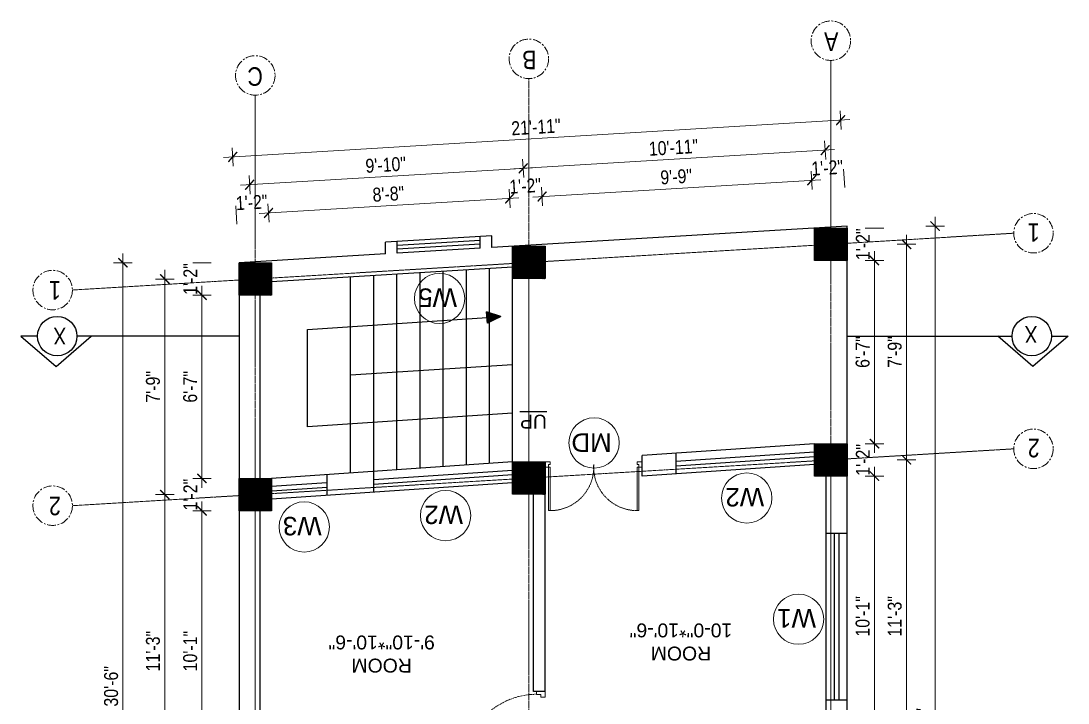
# Model space of a CAD drawing. Header units: inches. Extents: x -10117506 to -5032697, y -6529230 to -3253155.
# Drawn here: x -5061042.4 to -5060590.1, y -3253450.2 to -3253155.4 of the extents above; entities that cross this region are included whole.
import ezdxf

# ---------------------------------------------------------------- set-up
doc = ezdxf.new("R2010")
doc.units = ezdxf.units.IN
doc.header["$LTSCALE"] = 2
doc.header["$MEASUREMENT"] = 0
doc.header["$PDMODE"] = 34
doc.linetypes.add('CENTER', pattern=[2, 1.25, -0.25, 0.25, -0.25])
doc.linetypes.add('HIDDEN', pattern=[0.375, 0.25, -0.125])
doc.layers.get('0').update_dxf_attribs({"linetype": 'CONTINUOUS'})
doc.layers.get('DEFPOINTS').update_dxf_attribs({"color": 141, "linetype": 'CONTINUOUS'})
doc.layers.add('A-Hatch', color=7, linetype='CONTINUOUS')
for name, color, linetype, lineweight in [('Annotate-Lite.w', 177, 'CONTINUOUS', 9), ('Annotations-Bold.w', 177, 'CONTINUOUS', 13), ('DIM 1-100', 4, 'CONTINUOUS', 13), ('Door-Window.w', 4, 'CONTINUOUS', 15), ('TEXT', 181, 'CONTINUOUS', 25)]:
    doc.layers.add(name, color=color, linetype=linetype, lineweight=lineweight)
doc.styles.add('ARAIL', font='ARIALN.TTF')
doc.styles.add('arial.', font='arial.ttf')
doc.styles.add('gaurav', font='arial.ttf')
doc.styles.get("Standard").update_dxf_attribs({"font": 'ARIALN.TTF'})
doc.dimstyles.new('1 by 96', dxfattribs={"dimtxt": 6, "dimasz": 4, "dimexe": 4, "dimexo": 4, "dimgap": 2, "dimtad": 1, "dimdec": 0, "dimzin": 0, "dimdsep": 46, "dimlunit": 4, "dimtxsty": 'Standard', "dimblk": 'ARCHTICK', "dimcen": 0, "dimdle": 4, "dimadec": 0, "dimazin": 0, "dimtfac": 1, "dimtdec": 0, "dimtix": 1, "dimtofl": 0, "dimtmove": 1, "dimatfit": 3, "dimldrblk": 'ARCHTICK', "dimfxl": 4, "dimfxlon": 1, "dimtolj": 1, "dimtzin": 0, "dimlwd": -1, "dimlwe": -1, "dimarcsym": 0})

# ---------------------------------------------------------------- blocks, each defined once
blk = doc.blocks.new('FDFDRE')
at = {"ltscale": 3}
for p, q in [((165701.11, -58637.82), (165701.1, -58641.5)), ((165704.78, -58637.83), (165701.11, -58637.82)), ((165704.78, -58639.66), (165703.55, -58639.66)), ((165703.55, -58639.66), (165703.55, -58641.5)), ((165704.78, -58639.66), (165704.78, -58637.83)), ((165766.98, -58637.83), (165770.65, -58637.82)), ((165766.98, -58639.66), (165766.98, -58637.83)), ((165766.98, -58639.66), (165768.2, -58639.66)), ((165768.2, -58639.66), (165768.2, -58641.5)), ((165770.65, -58637.82), (165770.65, -58641.5)), ((165701.1, -58641.5), (165703.55, -58641.5)), ((165703.55, -58641.5), (165703.53, -58672.63)), ((165703.55, -58641.5), (165704.78, -58641.5)), ((165704.78, -58641.5), (165704.76, -58672.65)), ((165766.98, -58641.5), (165767, -58672.65)), ((165768.2, -58641.5), (165766.98, -58641.5)), ((165770.65, -58641.5), (165768.2, -58641.5)), ((165768.2, -58641.5), (165768.22, -58672.63)), ((165703.53, -58672.63), (165704.76, -58672.65)), ((165768.22, -58672.63), (165767, -58672.65))]:
    blk.add_line(p, q, dxfattribs=at)
at = {"layer": 'Door-Window.w', "color": 9, "linetype": 'HIDDEN', "lineweight": 18}
for centre, start, end in [((165704.78, -58641.5), 269.96183, 3.38353), ((165766.98, -58641.5), 176.61647, 270.03817)]:
    blk.add_arc(centre, 31.16, start, end, dxfattribs=at)
blk = doc.blocks.new('3-0')
at = {"ltscale": 3}
for p, q in [((11063.05, 10097.68), (11065.97, 10099.9)), ((11063.05, 10097.68), (11064.53, 10095.73)), ((11065.25, 10097.81), (11066.71, 10098.92)), ((11065.99, 10096.84), (11065.25, 10097.81)), ((11065.97, 10099.9), (11066.71, 10098.92)), ((11065.99, 10096.84), (11064.53, 10095.73)), ((11085.5, 10074.13), (11110.32, 10092.96)), ((11111.05, 10091.97), (11110.32, 10092.96)), ((11086.24, 10073.15), (11111.05, 10091.97)), ((11084.04, 10073.02), (11082.57, 10071.91)), ((11082.57, 10071.91), (11084.79, 10068.98)), ((11084.04, 10073.02), (11084.78, 10072.04)), ((11084.78, 10072.04), (11086.24, 10073.15)), ((11084.79, 10068.98), (11087.72, 10071.2)), ((11086.24, 10073.15), (11085.5, 10074.13)), ((11087.72, 10071.2), (11086.24, 10073.15))]:
    blk.add_line(p, q, dxfattribs=at)
at = {"layer": 'Door-Window.w', "color": 9, "linetype": 'HIDDEN', "lineweight": 18}
blk.add_arc((11085.5, 10074.13), 31.16, 37.1906, 127.1465, dxfattribs=at)
blk = doc.blocks.new('_ArchTick')
at = {"color": 0, "linetype": 'ByBlock', "const_width": 0.15}
blk.add_lwpolyline([(-0.5, -0.5), (0.5, 0.5)], dxfattribs=at)
blk = doc.blocks.new('*D1771')
at = {"layer": 'DEFPOINTS', "color": 0, "ltscale": 0.5, "transparency": 16777216}
for p in [(-5060685.56, -3253352.07), (-5060673.73, -3253352.07), (-5060685.56, -3253473.31)]:
    blk.add_point(p, dxfattribs=at)
at = {"layer": 'DIM 1-100', "color": 0, "ltscale": 0.5, "transparency": 16777216}
for p, q in [((-5060673.73, -3253477.31), (-5060673.73, -3253348.07)), ((-5060677.73, -3253352.07), (-5060669.73, -3253352.07)), ((-5060677.73, -3253473.31), (-5060669.73, -3253473.31))]:
    blk.add_line(p, q, dxfattribs=at)
at = {"layer": 'DIM 1-100', "color": 0, "ltscale": 0.5, "transparency": 16777216, "xscale": 4, "yscale": 4, "zscale": 4}
for p, rotation in [((-5060673.73, -3253352.07), 90), ((-5060673.73, -3253473.31), 270)]:
    blk.add_blockref('_ArchTick', p, dxfattribs=dict(at, rotation=rotation))
at = {"layer": 'DIM 1-100', "color": 0, "ltscale": 0.5, "transparency": 16777216, "insert": (-5060678.8, -3253412.69), "char_height": 6, "attachment_point": 5, "rotation": 90}
blk.add_mtext('\\A1;10\'-1"', dxfattribs=at)
blk = doc.blocks.new('*D1772')
at = {"layer": 'DEFPOINTS', "color": 0, "ltscale": 0.5, "transparency": 16777216}
for p in [(-5060685.56, -3253338.07), (-5060673.73, -3253338.07), (-5060685.56, -3253352.07)]:
    blk.add_point(p, dxfattribs=at)
at = {"layer": 'DIM 1-100', "color": 0, "ltscale": 0.5, "transparency": 16777216}
for p, q in [((-5060677.73, -3253338.07), (-5060669.73, -3253338.07)), ((-5060677.73, -3253352.07), (-5060669.73, -3253352.07))]:
    blk.add_line(p, q, dxfattribs=at)
at = {"layer": 'DIM 1-100', "color": 0, "ltscale": 0.5, "transparency": 16777216, "insert": (-5060678.74, -3253345.07), "char_height": 6, "attachment_point": 5, "rotation": 90}
blk.add_mtext('\\A1;1\'-2"', dxfattribs=at)
blk = doc.blocks.new('*D1773')
at = {"layer": 'DEFPOINTS', "color": 0, "ltscale": 0.5, "transparency": 16777216}
for p in [(-5060685.56, -3253258.9), (-5060673.73, -3253258.9), (-5060685.56, -3253338.07)]:
    blk.add_point(p, dxfattribs=at)
at = {"layer": 'DIM 1-100', "color": 0, "ltscale": 0.5, "transparency": 16777216}
for p, q in [((-5060673.73, -3253342.07), (-5060673.73, -3253254.9)), ((-5060677.73, -3253258.9), (-5060669.73, -3253258.9)), ((-5060677.73, -3253338.07), (-5060669.73, -3253338.07))]:
    blk.add_line(p, q, dxfattribs=at)
at = {"layer": 'DIM 1-100', "color": 0, "ltscale": 0.5, "transparency": 16777216, "xscale": 4, "yscale": 4, "zscale": 4}
for p, rotation in [((-5060673.73, -3253258.9), 90), ((-5060673.73, -3253338.07), 270)]:
    blk.add_blockref('_ArchTick', p, dxfattribs=dict(at, rotation=rotation))
at = {"layer": 'DIM 1-100', "color": 0, "ltscale": 0.5, "transparency": 16777216, "insert": (-5060678.8, -3253298.48), "char_height": 6, "attachment_point": 5, "rotation": 90}
blk.add_mtext('\\A1;6\'-7"', dxfattribs=at)
blk = doc.blocks.new('*D1774')
at = {"layer": 'DEFPOINTS', "color": 0, "ltscale": 0.5, "transparency": 16777216}
for p in [(-5060685.56, -3253244.9), (-5060673.73, -3253244.9), (-5060685.56, -3253258.9)]:
    blk.add_point(p, dxfattribs=at)
at = {"layer": 'DIM 1-100', "color": 0, "ltscale": 0.5, "transparency": 16777216}
for p, q in [((-5060677.73, -3253244.9), (-5060669.73, -3253244.9)), ((-5060677.73, -3253258.9), (-5060669.73, -3253258.9))]:
    blk.add_line(p, q, dxfattribs=at)
at = {"layer": 'DIM 1-100', "color": 0, "ltscale": 0.5, "transparency": 16777216, "insert": (-5060678.74, -3253251.9), "char_height": 6, "attachment_point": 5, "rotation": 90}
blk.add_mtext('\\A1;1\'-2"', dxfattribs=at)
blk = doc.blocks.new('*D1775')
at = {"layer": 'DEFPOINTS', "color": 0, "ltscale": 0.5, "transparency": 16777216}
for p in [(-5060692.56, -3253251.9), (-5060692.56, -3253345.07), (-5060659.86, -3253345.07)]:
    blk.add_point(p, dxfattribs=at)
at = {"layer": 'DIM 1-100', "color": 0, "ltscale": 0.5, "transparency": 16777216}
for p, q in [((-5060659.86, -3253247.9), (-5060659.86, -3253349.07)), ((-5060663.86, -3253251.9), (-5060655.86, -3253251.9)), ((-5060663.86, -3253345.07), (-5060655.86, -3253345.07))]:
    blk.add_line(p, q, dxfattribs=at)
at = {"layer": 'DIM 1-100', "color": 0, "ltscale": 0.5, "transparency": 16777216, "xscale": 4, "yscale": 4, "zscale": 4}
for p, rotation in [((-5060659.86, -3253251.9), 90), ((-5060659.86, -3253345.07), 270)]:
    blk.add_blockref('_ArchTick', p, dxfattribs=dict(at, rotation=rotation))
at = {"layer": 'DIM 1-100', "color": 0, "ltscale": 0.5, "transparency": 16777216, "insert": (-5060664.93, -3253298.48), "char_height": 6, "attachment_point": 5, "rotation": 90}
blk.add_mtext('\\A1;7\'-9"', dxfattribs=at)
blk = doc.blocks.new('*D1776')
at = {"layer": 'DEFPOINTS', "color": 0, "ltscale": 0.5, "transparency": 16777216}
for p in [(-5060692.56, -3253345.07), (-5060692.56, -3253480.31), (-5060659.86, -3253480.31)]:
    blk.add_point(p, dxfattribs=at)
at = {"layer": 'DIM 1-100', "color": 0, "ltscale": 0.5, "transparency": 16777216}
for p, q in [((-5060659.86, -3253341.07), (-5060659.86, -3253484.31)), ((-5060663.86, -3253345.07), (-5060655.86, -3253345.07)), ((-5060663.86, -3253480.31), (-5060655.86, -3253480.31))]:
    blk.add_line(p, q, dxfattribs=at)
at = {"layer": 'DIM 1-100', "color": 0, "ltscale": 0.5, "transparency": 16777216, "xscale": 4, "yscale": 4, "zscale": 4}
for p, rotation in [((-5060659.86, -3253345.07), 90), ((-5060659.86, -3253480.31), 270)]:
    blk.add_blockref('_ArchTick', p, dxfattribs=dict(at, rotation=rotation))
at = {"layer": 'DIM 1-100', "color": 0, "ltscale": 0.5, "transparency": 16777216, "insert": (-5060664.93, -3253412.69), "char_height": 6, "attachment_point": 5, "rotation": 90}
blk.add_mtext('\\A1;11\'-3"', dxfattribs=at)
blk = doc.blocks.new('*D1778')
at = {"layer": 'DEFPOINTS', "color": 0, "ltscale": 0.5, "transparency": 16777216}
for p in [(-5060685.56, -3253244.05), (-5060647.52, -3253244.05), (-5060685.56, -3253678.11)]:
    blk.add_point(p, dxfattribs=at)
at = {"layer": 'DIM 1-100', "color": 0, "ltscale": 0.5, "transparency": 16777216}
for p, q in [((-5060647.52, -3253682.11), (-5060647.52, -3253240.05)), ((-5060651.52, -3253244.05), (-5060643.52, -3253244.05)), ((-5060651.52, -3253678.11), (-5060643.52, -3253678.11))]:
    blk.add_line(p, q, dxfattribs=at)
at = {"layer": 'DIM 1-100', "color": 0, "ltscale": 0.5, "transparency": 16777216, "xscale": 4, "yscale": 4, "zscale": 4}
for p, rotation in [((-5060647.52, -3253244.05), 90), ((-5060647.52, -3253678.11), 270)]:
    blk.add_blockref('_ArchTick', p, dxfattribs=dict(at, rotation=rotation))
at = {"layer": 'DIM 1-100', "color": 0, "ltscale": 0.5, "transparency": 16777216, "insert": (-5060652.58, -3253461.08), "char_height": 6, "attachment_point": 5, "rotation": 90}
blk.add_mtext('\\A1;36\'-2"', dxfattribs=at)
blk = doc.blocks.new('*D1779')
at = {"layer": 'DEFPOINTS', "color": 0, "ltscale": 0.5, "transparency": 16777216}
for p in [(-5060700.8, -3253224.27), (-5060699.56, -3253244.9), (-5060685.56, -3253244.05)]:
    blk.add_point(p, dxfattribs=at)
at = {"layer": 'DIM 1-100', "color": 0, "ltscale": 0.5, "transparency": 16777216}
for p, q in [((-5060686.56, -3253227.42), (-5060687.04, -3253219.43)), ((-5060700.56, -3253228.26), (-5060701.04, -3253220.27))]:
    blk.add_line(p, q, dxfattribs=at)
at = {"layer": 'DIM 1-100', "color": 0, "ltscale": 0.5, "transparency": 16777216, "insert": (-5060694.1, -3253218.84), "char_height": 6, "attachment_point": 5, "rotation": 3.4431}
blk.add_mtext('\\A1;1\'-2"', dxfattribs=at)
blk = doc.blocks.new('*D1780')
at = {"layer": 'DEFPOINTS', "color": 0, "ltscale": 0.5, "transparency": 16777216}
for p in [(-5060817.28, -3253231.27), (-5060699.56, -3253244.9), (-5060815.99, -3253252.75)]:
    blk.add_point(p, dxfattribs=at)
at = {"layer": 'DIM 1-100', "color": 0, "ltscale": 0.5, "transparency": 16777216}
for p, q in [((-5060696.81, -3253224.03), (-5060821.27, -3253231.51)), ((-5060700.56, -3253228.26), (-5060701.04, -3253220.27)), ((-5060817.04, -3253235.27), (-5060817.52, -3253227.28))]:
    blk.add_line(p, q, dxfattribs=at)
at = {"layer": 'DIM 1-100', "color": 0, "ltscale": 0.5, "transparency": 16777216, "xscale": 4, "yscale": 4, "zscale": 4}
for p, rotation in [((-5060700.8, -3253224.27), 3.443148901484197), ((-5060817.28, -3253231.27), 183.4431489014842)]:
    blk.add_blockref('_ArchTick', p, dxfattribs=dict(at, rotation=rotation))
at = {"layer": 'DIM 1-100', "color": 0, "ltscale": 0.5, "transparency": 16777216, "insert": (-5060759.34, -3253222.72), "char_height": 6, "attachment_point": 5, "rotation": 3.4431}
blk.add_mtext('\\A1;9\'-9"', dxfattribs=at)
blk = doc.blocks.new('*D1781')
at = {"layer": 'DEFPOINTS', "color": 0, "ltscale": 0.5, "transparency": 16777216}
for p in [(-5060831.28, -3253232.12), (-5060830.04, -3253252.75), (-5060815.99, -3253252.75)]:
    blk.add_point(p, dxfattribs=at)
at = {"layer": 'DIM 1-100', "color": 0, "ltscale": 0.5, "transparency": 16777216}
for p, q in [((-5060831.04, -3253236.11), (-5060831.52, -3253228.12)), ((-5060817.04, -3253235.27), (-5060817.52, -3253227.28))]:
    blk.add_line(p, q, dxfattribs=at)
at = {"layer": 'DIM 1-100', "color": 0, "ltscale": 0.5, "transparency": 16777216, "insert": (-5060824.58, -3253226.69), "char_height": 6, "attachment_point": 5, "rotation": 3.4431}
blk.add_mtext('\\A1;1\'-2"', dxfattribs=at)
blk = doc.blocks.new('*D1782')
at = {"layer": 'DEFPOINTS', "color": 0, "ltscale": 0.5, "transparency": 16777216}
for p in [(-5060935.44, -3253238.38), (-5060830.04, -3253252.75), (-5060934.15, -3253259.92)]:
    blk.add_point(p, dxfattribs=at)
at = {"layer": 'DIM 1-100', "color": 0, "ltscale": 0.5, "transparency": 16777216}
for p, q in [((-5060831.04, -3253236.11), (-5060831.52, -3253228.12)), ((-5060827.29, -3253231.88), (-5060939.44, -3253238.62)), ((-5060935.2, -3253242.38), (-5060935.68, -3253234.39))]:
    blk.add_line(p, q, dxfattribs=at)
at = {"layer": 'DIM 1-100', "color": 0, "ltscale": 0.5, "transparency": 16777216, "xscale": 4, "yscale": 4, "zscale": 4}
for p, rotation in [((-5060831.28, -3253232.12), 3.443148901484197), ((-5060935.44, -3253238.38), 183.4431489014842)]:
    blk.add_blockref('_ArchTick', p, dxfattribs=dict(at, rotation=rotation))
at = {"layer": 'DIM 1-100', "color": 0, "ltscale": 0.5, "transparency": 16777216, "insert": (-5060883.67, -3253230.2), "char_height": 6, "attachment_point": 5, "rotation": 3.4431}
blk.add_mtext('\\A1;8\'-8"', dxfattribs=at)
blk = doc.blocks.new('*D1783')
at = {"layer": 'DEFPOINTS', "color": 0, "ltscale": 0.5, "transparency": 16777216}
for p in [(-5060949.39, -3253239.22), (-5060948.15, -3253259.92), (-5060934.15, -3253259.92)]:
    blk.add_point(p, dxfattribs=at)
at = {"layer": 'DIM 1-100', "color": 0, "ltscale": 0.5, "transparency": 16777216}
for p, q in [((-5060949.15, -3253243.22), (-5060949.63, -3253235.23)), ((-5060935.2, -3253242.38), (-5060935.68, -3253234.39))]:
    blk.add_line(p, q, dxfattribs=at)
at = {"layer": 'DIM 1-100', "color": 0, "ltscale": 0.5, "transparency": 16777216, "insert": (-5060942.72, -3253233.8), "char_height": 6, "attachment_point": 5, "rotation": 3.4431}
blk.add_mtext('\\A1;1\'-2"', dxfattribs=at)
blk = doc.blocks.new('*D1784')
at = {"layer": 'DEFPOINTS', "color": 0, "ltscale": 0.5, "transparency": 16777216}
for p in [(-5060825.43, -3253219.09), (-5060692.56, -3253251.9), (-5060822.99, -3253259.75)]:
    blk.add_point(p, dxfattribs=at)
at = {"layer": 'DIM 1-100', "color": 0, "ltscale": 0.5, "transparency": 16777216}
for p, q in [((-5060691.01, -3253211.01), (-5060829.42, -3253219.33)), ((-5060694.77, -3253215.24), (-5060695.25, -3253207.25)), ((-5060825.19, -3253223.09), (-5060825.67, -3253215.1))]:
    blk.add_line(p, q, dxfattribs=at)
at = {"layer": 'DIM 1-100', "color": 0, "ltscale": 0.5, "transparency": 16777216, "xscale": 4, "yscale": 4, "zscale": 4}
for p, rotation in [((-5060695.01, -3253211.25), 3.443148900418729), ((-5060825.43, -3253219.09), 183.4431489004187)]:
    blk.add_blockref('_ArchTick', p, dxfattribs=dict(at, rotation=rotation))
at = {"layer": 'DIM 1-100', "color": 0, "ltscale": 0.5, "transparency": 16777216, "insert": (-5060760.52, -3253210.11), "char_height": 6, "attachment_point": 5, "rotation": 3.4431}
blk.add_mtext('\\A1;10\'-11"', dxfattribs=at)
blk = doc.blocks.new('*D1785')
at = {"layer": 'DEFPOINTS', "color": 0, "ltscale": 0.5, "transparency": 16777216}
for p in [(-5060943.6, -3253226.2), (-5060822.99, -3253259.75), (-5060941.15, -3253266.92)]:
    blk.add_point(p, dxfattribs=at)
at = {"layer": 'DIM 1-100', "color": 0, "ltscale": 0.5, "transparency": 16777216}
for p, q in [((-5060825.19, -3253223.09), (-5060825.67, -3253215.1)), ((-5060821.44, -3253218.85), (-5060947.59, -3253226.44)), ((-5060943.36, -3253230.2), (-5060943.84, -3253222.21))]:
    blk.add_line(p, q, dxfattribs=at)
at = {"layer": 'DIM 1-100', "color": 0, "ltscale": 0.5, "transparency": 16777216, "xscale": 4, "yscale": 4, "zscale": 4}
for p, rotation in [((-5060825.43, -3253219.09), 3.443148901484197), ((-5060943.6, -3253226.2), 183.4431489014842)]:
    blk.add_blockref('_ArchTick', p, dxfattribs=dict(at, rotation=rotation))
at = {"layer": 'DIM 1-100', "color": 0, "ltscale": 0.5, "transparency": 16777216, "insert": (-5060884.82, -3253217.59), "char_height": 6, "attachment_point": 5, "rotation": 3.4431}
blk.add_mtext('\\A1;9\'-10"', dxfattribs=at)
blk = doc.blocks.new('*D1786')
at = {"layer": 'DEFPOINTS', "color": 0, "ltscale": 0.5, "transparency": 16777216}
for p in [(-5060950.91, -3253214.16), (-5060685.56, -3253244.05), (-5060948.15, -3253259.92)]:
    blk.add_point(p, dxfattribs=at)
at = {"layer": 'DIM 1-100', "color": 0, "ltscale": 0.5, "transparency": 16777216}
for p, q in [((-5060688.08, -3253202.29), (-5060688.57, -3253194.3)), ((-5060684.33, -3253198.05), (-5060954.9, -3253214.4)), ((-5060950.67, -3253218.15), (-5060951.15, -3253210.17))]:
    blk.add_line(p, q, dxfattribs=at)
at = {"layer": 'DIM 1-100', "color": 0, "ltscale": 0.5, "transparency": 16777216, "xscale": 4, "yscale": 4, "zscale": 4}
for p, rotation in [((-5060688.33, -3253198.3), 3.457134467224341), ((-5060950.91, -3253214.16), 183.4571344672244)]:
    blk.add_blockref('_ArchTick', p, dxfattribs=dict(at, rotation=rotation))
at = {"layer": 'DIM 1-100', "color": 0, "ltscale": 0.5, "transparency": 16777216, "insert": (-5060819.92, -3253201.22), "char_height": 6, "attachment_point": 5, "rotation": 3.4571}
blk.add_mtext('\\A1;21\'-11"', dxfattribs=at)
blk = doc.blocks.new('*D1787')
at = {"layer": 'DEFPOINTS', "color": 0, "ltscale": 0.5, "transparency": 16777216}
for p in [(-5060948.15, -3253259.92), (-5060964.19, -3253273.92), (-5060948.15, -3253273.92)]:
    blk.add_point(p, dxfattribs=at)
at = {"layer": 'DIM 1-100', "color": 0, "ltscale": 0.5, "transparency": 16777216}
for p, q in [((-5060960.19, -3253259.92), (-5060968.19, -3253259.92)), ((-5060960.19, -3253273.92), (-5060968.19, -3253273.92))]:
    blk.add_line(p, q, dxfattribs=at)
at = {"layer": 'DIM 1-100', "color": 0, "ltscale": 0.5, "transparency": 16777216, "insert": (-5060969.2, -3253266.92), "char_height": 6, "attachment_point": 5, "rotation": 90}
blk.add_mtext('\\A1;1\'-2"', dxfattribs=at)
blk = doc.blocks.new('*D1788')
at = {"layer": 'DEFPOINTS', "color": 0, "ltscale": 0.5, "transparency": 16777216}
for p in [(-5060948.15, -3253273.92), (-5060964.19, -3253353.09), (-5060948.15, -3253353.09)]:
    blk.add_point(p, dxfattribs=at)
at = {"layer": 'DIM 1-100', "color": 0, "ltscale": 0.5, "transparency": 16777216}
for p, q in [((-5060964.19, -3253269.92), (-5060964.19, -3253357.09)), ((-5060960.19, -3253273.92), (-5060968.19, -3253273.92)), ((-5060960.19, -3253353.09), (-5060968.19, -3253353.09))]:
    blk.add_line(p, q, dxfattribs=at)
at = {"layer": 'DIM 1-100', "color": 0, "ltscale": 0.5, "transparency": 16777216, "xscale": 4, "yscale": 4, "zscale": 4}
for p, rotation in [((-5060964.19, -3253273.92), 90), ((-5060964.19, -3253353.09), 270)]:
    blk.add_blockref('_ArchTick', p, dxfattribs=dict(at, rotation=rotation))
at = {"layer": 'DIM 1-100', "color": 0, "ltscale": 0.5, "transparency": 16777216, "insert": (-5060969.26, -3253313.5), "char_height": 6, "attachment_point": 5, "rotation": 90}
blk.add_mtext('\\A1;6\'-7"', dxfattribs=at)
blk = doc.blocks.new('*D1789')
at = {"layer": 'DEFPOINTS', "color": 0, "ltscale": 0.5, "transparency": 16777216}
for p in [(-5060948.15, -3253353.09), (-5060964.19, -3253367.09), (-5060948.15, -3253367.09)]:
    blk.add_point(p, dxfattribs=at)
at = {"layer": 'DIM 1-100', "color": 0, "ltscale": 0.5, "transparency": 16777216}
for p, q in [((-5060960.19, -3253353.09), (-5060968.19, -3253353.09)), ((-5060960.19, -3253367.09), (-5060968.19, -3253367.09))]:
    blk.add_line(p, q, dxfattribs=at)
at = {"layer": 'DIM 1-100', "color": 0, "ltscale": 0.5, "transparency": 16777216, "insert": (-5060969.2, -3253360.09), "char_height": 6, "attachment_point": 5, "rotation": 90}
blk.add_mtext('\\A1;1\'-2"', dxfattribs=at)
blk = doc.blocks.new('*D1790')
at = {"layer": 'DEFPOINTS', "color": 0, "ltscale": 0.5, "transparency": 16777216}
for p in [(-5060948.15, -3253367.09), (-5060964.19, -3253488.33), (-5060948.13, -3253488.33)]:
    blk.add_point(p, dxfattribs=at)
at = {"layer": 'DIM 1-100', "color": 0, "ltscale": 0.5, "transparency": 16777216}
for p, q in [((-5060964.19, -3253363.09), (-5060964.19, -3253492.33)), ((-5060960.19, -3253367.09), (-5060968.19, -3253367.09)), ((-5060960.19, -3253488.33), (-5060968.19, -3253488.33))]:
    blk.add_line(p, q, dxfattribs=at)
at = {"layer": 'DIM 1-100', "color": 0, "ltscale": 0.5, "transparency": 16777216, "xscale": 4, "yscale": 4, "zscale": 4}
for p, rotation in [((-5060964.19, -3253367.09), 90), ((-5060964.19, -3253488.33), 270)]:
    blk.add_blockref('_ArchTick', p, dxfattribs=dict(at, rotation=rotation))
at = {"layer": 'DIM 1-100', "color": 0, "ltscale": 0.5, "transparency": 16777216, "insert": (-5060969.26, -3253427.71), "char_height": 6, "attachment_point": 5, "rotation": 90}
blk.add_mtext('\\A1;10\'-1"', dxfattribs=at)
blk = doc.blocks.new('*D1796')
at = {"layer": 'DEFPOINTS', "color": 0, "ltscale": 0.5, "transparency": 16777216}
for p in [(-5060941.15, -3253266.92), (-5060980.27, -3253360.09), (-5060941.15, -3253360.09)]:
    blk.add_point(p, dxfattribs=at)
at = {"layer": 'DIM 1-100', "color": 0, "ltscale": 0.5, "transparency": 16777216}
for p, q in [((-5060980.27, -3253262.92), (-5060980.27, -3253364.09)), ((-5060976.27, -3253266.92), (-5060984.27, -3253266.92)), ((-5060976.27, -3253360.09), (-5060984.27, -3253360.09))]:
    blk.add_line(p, q, dxfattribs=at)
at = {"layer": 'DIM 1-100', "color": 0, "ltscale": 0.5, "transparency": 16777216, "xscale": 4, "yscale": 4, "zscale": 4}
for p, rotation in [((-5060980.27, -3253266.92), 90), ((-5060980.27, -3253360.09), 270)]:
    blk.add_blockref('_ArchTick', p, dxfattribs=dict(at, rotation=rotation))
at = {"layer": 'DIM 1-100', "color": 0, "ltscale": 0.5, "transparency": 16777216, "insert": (-5060985.34, -3253313.5), "char_height": 6, "attachment_point": 5, "rotation": 90}
blk.add_mtext('\\A1;7\'-9"', dxfattribs=at)
blk = doc.blocks.new('*D1797')
at = {"layer": 'DEFPOINTS', "color": 0, "ltscale": 0.5, "transparency": 16777216}
for p in [(-5060941.15, -3253360.09), (-5060980.27, -3253495.33), (-5060941.13, -3253495.33)]:
    blk.add_point(p, dxfattribs=at)
at = {"layer": 'DIM 1-100', "color": 0, "ltscale": 0.5, "transparency": 16777216}
for p, q in [((-5060976.27, -3253360.09), (-5060984.27, -3253360.09)), ((-5060980.27, -3253356.09), (-5060980.27, -3253499.33)), ((-5060976.27, -3253495.33), (-5060984.27, -3253495.33))]:
    blk.add_line(p, q, dxfattribs=at)
at = {"layer": 'DIM 1-100', "color": 0, "ltscale": 0.5, "transparency": 16777216, "xscale": 4, "yscale": 4, "zscale": 4}
for p, rotation in [((-5060980.27, -3253360.09), 90), ((-5060980.27, -3253495.33), 270)]:
    blk.add_blockref('_ArchTick', p, dxfattribs=dict(at, rotation=rotation))
at = {"layer": 'DIM 1-100', "color": 0, "ltscale": 0.5, "transparency": 16777216, "insert": (-5060985.34, -3253427.71), "char_height": 6, "attachment_point": 5, "rotation": 90}
blk.add_mtext('\\A1;11\'-3"', dxfattribs=at)
blk = doc.blocks.new('*D1800')
at = {"layer": 'DEFPOINTS', "color": 0, "ltscale": 0.5, "transparency": 16777216}
for p in [(-5060948.15, -3253259.92), (-5060998.35, -3253625.92), (-5060948.15, -3253625.92)]:
    blk.add_point(p, dxfattribs=at)
at = {"layer": 'DIM 1-100', "color": 0, "ltscale": 0.5, "transparency": 16777216}
for p, q in [((-5060998.35, -3253255.92), (-5060998.35, -3253629.92)), ((-5060994.35, -3253259.92), (-5061002.35, -3253259.92)), ((-5060994.35, -3253625.92), (-5061002.35, -3253625.92))]:
    blk.add_line(p, q, dxfattribs=at)
at = {"layer": 'DIM 1-100', "color": 0, "ltscale": 0.5, "transparency": 16777216, "xscale": 4, "yscale": 4, "zscale": 4}
for p, rotation in [((-5060998.35, -3253259.92), 90), ((-5060998.35, -3253625.92), 270)]:
    blk.add_blockref('_ArchTick', p, dxfattribs=dict(at, rotation=rotation))
at = {"layer": 'DIM 1-100', "color": 0, "ltscale": 0.5, "transparency": 16777216, "insert": (-5061003.41, -3253442.92), "char_height": 6, "attachment_point": 5, "rotation": 90}
blk.add_mtext('\\A1;30\'-6"', dxfattribs=at)

msp = doc.modelspace()

# ---------------------------------------------------------------- hatches: boundary and pattern name
at = {"layer": 'A-Hatch', "ltscale": 0.5}
h = msp.add_hatch(dxfattribs=at)
h.set_pattern_fill('ANSI31', color=256, angle=180)
h.set_pattern_definition([(225, (-10151989.27474, -6511644.59577), (0.0883883476483, -0.0883883476483), [])])
h.paths.add_polyline_path([(-5060699.56, -3253258.9), (-5060685.56, -3253258.9), (-5060685.56, -3253244.9), (-5060699.56, -3253244.9)])
h = msp.add_hatch(dxfattribs=at)
h.set_pattern_fill('ANSI31', color=256, angle=180)
h.set_pattern_definition([(225, (-10152119.69887, -6511652.44296), (0.0883883476483, -0.0883883476483), [])])
h.paths.add_polyline_path([(-5060829.99, -3253266.75), (-5060815.99, -3253266.75), (-5060815.99, -3253252.75), (-5060829.99, -3253252.75)])
h = msp.add_hatch(dxfattribs=at)
h.set_pattern_fill('ANSI31', color=256, angle=180)
h.set_pattern_definition([(225, (-10152237.86021, -6511659.61324), (0.0883883476483, -0.0883883476483), [])])
h.paths.add_polyline_path([(-5060948.15, -3253273.92), (-5060934.15, -3253273.92), (-5060934.15, -3253259.92), (-5060948.15, -3253259.92)])
h = msp.add_hatch(dxfattribs=at)
h.set_pattern_fill('ANSI31', color=256, angle=183.8047)
h.set_pattern_definition([(228.8046545382, (-9924644.70665, -6842710.07677), (0.0940585520474, -0.0823285417504), [])])
h.paths.add_polyline_path([(-5060835.16, -3253283.16), (-5060841.23, -3253281.05), (-5060840.9, -3253286.06)])
h = msp.add_hatch(dxfattribs=at)
h.set_pattern_fill('ANSI31', color=256, angle=180)
h.set_pattern_definition([(225, (-10151989.27474, -6511737.76532), (0.0883883476483, -0.0883883476483), [])])
h.paths.add_polyline_path([(-5060699.56, -3253352.07), (-5060685.56, -3253352.07), (-5060685.56, -3253338.07), (-5060699.56, -3253338.07)])
h = msp.add_hatch(dxfattribs=at)
h.set_pattern_fill('ANSI31', color=256, angle=180)
h.set_pattern_definition([(225, (-10152119.69887, -6511745.65826), (0.0883883476483, -0.0883883476483), [])])
h.paths.add_polyline_path([(-5060829.99, -3253359.96), (-5060815.99, -3253359.96), (-5060815.99, -3253345.96), (-5060829.99, -3253345.96)])
h = msp.add_hatch(dxfattribs=at)
h.set_pattern_fill('ANSI31', color=256, angle=180)
h.set_pattern_definition([(225, (-10152237.86021, -6511752.78279), (0.0883883476483, -0.0883883476483), [])])
h.paths.add_polyline_path([(-5060948.15, -3253367.09), (-5060934.15, -3253367.09), (-5060934.15, -3253353.09), (-5060948.15, -3253353.09)])

# ---------------------------------------------------------------- linework, layer by layer
at = {"ltscale": 0.5}
for p, q in [((-5060685.56, -3253244.05), (-5060838.97, -3253253.28)), ((-5060685.56, -3253678.11), (-5060685.56, -3253244.05)), ((-5060838.97, -3253248.28), (-5060884.89, -3253251.06)), ((-5060884.89, -3253256.06), (-5060884.89, -3253251.06)), ((-5060843.97, -3253250.33), (-5060879.89, -3253252.5)), ((-5060879.89, -3253255.75), (-5060879.89, -3253250.75)), ((-5060843.97, -3253253.59), (-5060843.97, -3253248.59)), ((-5060838.97, -3253253.28), (-5060838.97, -3253248.28)), ((-5060884.89, -3253256.06), (-5060948.15, -3253259.92)), ((-5060843.97, -3253251.84), (-5060879.89, -3253254.01)), ((-5060843.97, -3253253.59), (-5060879.89, -3253255.75)), ((-5060948.15, -3253259.92), (-5060948.15, -3253625.92)), ((-5060829.99, -3253261.79), (-5060934.15, -3253268.09)), ((-5060879.99, -3253307.09), (-5060879.99, -3253264.81)), ((-5060869.99, -3253306.45), (-5060869.99, -3253264.21)), ((-5060859.99, -3253305.81), (-5060859.99, -3253263.61)), ((-5060849.99, -3253305.16), (-5060849.99, -3253263)), ((-5060839.99, -3253304.52), (-5060839.99, -3253262.4)), ((-5060829.99, -3253345.95), (-5060829.99, -3253261.79)), ((-5060899.99, -3253308.38), (-5060899.99, -3253266.02)), ((-5060889.99, -3253307.74), (-5060889.99, -3253265.42)), ((-5060939.15, -3253273.92), (-5060939.15, -3253353.09)), ((-5060835.16, -3253283.16), (-5060841.23, -3253281.05)), ((-5060840.9, -3253286.06), (-5060841.23, -3253281.05)), ((-5060835.16, -3253283.16), (-5060840.9, -3253286.06)), ((-5060918.57, -3253288.71), (-5060841.07, -3253283.55)), ((-5060918.57, -3253330.8), (-5060918.57, -3253288.71)), ((-5060899.99, -3253308.38), (-5060829.99, -3253303.87)), ((-5060859.99, -3253348), (-5060859.99, -3253305.81)), ((-5060849.99, -3253347.32), (-5060849.99, -3253305.16)), ((-5060839.99, -3253346.63), (-5060839.99, -3253304.52)), ((-5060899.99, -3253350.74), (-5060899.99, -3253308.38)), ((-5060889.99, -3253350.06), (-5060889.99, -3253307.74)), ((-5060879.99, -3253349.37), (-5060879.99, -3253307.09)), ((-5060869.99, -3253348.69), (-5060869.99, -3253306.45)), ((-5060830.01, -3253324.91), (-5060918.57, -3253330.8)), ((-5060699.56, -3253338.07), (-5060773.99, -3253343.11)), ((-5060759.56, -3253345.64), (-5060699.56, -3253341.58)), ((-5060759.56, -3253342.13), (-5060759.56, -3253351.15)), ((-5060699.56, -3253338.07), (-5060699.56, -3253347.09)), ((-5060829.99, -3253345.95), (-5060934.15, -3253353.09)), ((-5060829.99, -3253354.97), (-5060829.99, -3253345.95)), ((-5060773.99, -3253352.13), (-5060773.99, -3253343.11)), ((-5060759.56, -3253347.64), (-5060699.56, -3253343.58)), ((-5060889.99, -3253353.57), (-5060829.99, -3253349.46)), ((-5060889.99, -3253359.08), (-5060889.99, -3253350.06)), ((-5060699.56, -3253347.09), (-5060773.99, -3253352.13)), ((-5060910.22, -3253354.95), (-5060934.22, -3253356.6)), ((-5060934.15, -3253362.11), (-5060934.15, -3253353.09)), ((-5060829.99, -3253354.97), (-5060934.15, -3253362.11)), ((-5060910.15, -3253360.46), (-5060910.15, -3253351.44)), ((-5060889.99, -3253355.57), (-5060829.99, -3253351.46)), ((-5060694.56, -3253473.31), (-5060694.56, -3253352.07)), ((-5060910.08, -3253356.95), (-5060934.08, -3253358.59)), ((-5060820.99, -3253445.19), (-5060820.99, -3253359.95)), ((-5060815.99, -3253445.19), (-5060815.99, -3253359.95)), ((-5060939.15, -3253367.09), (-5060939.15, -3253488.33)), ((-5060694.56, -3253376.69), (-5060685.56, -3253376.69)), ((-5060691.06, -3253376.69), (-5060691.06, -3253448.69)), ((-5060689.06, -3253376.69), (-5060689.06, -3253448.69)), ((-5060815.99, -3253445.19), (-5060820.99, -3253445.19)), ((-5060694.56, -3253448.69), (-5060685.56, -3253448.69))]:
    msp.add_line(p, q, dxfattribs=at)
for points in [[(-5060685.56, -3253258.9), (-5060699.56, -3253258.9), (-5060699.56, -3253244.9), (-5060685.56, -3253244.9)], [(-5060815.99, -3253266.75), (-5060829.99, -3253266.75), (-5060829.99, -3253252.75), (-5060815.99, -3253252.75)], [(-5060934.15, -3253273.92), (-5060948.15, -3253273.92), (-5060948.15, -3253259.92), (-5060934.15, -3253259.92)], [(-5060685.56, -3253352.07), (-5060699.56, -3253352.07), (-5060699.56, -3253338.07), (-5060685.56, -3253338.07)], [(-5060815.99, -3253359.95), (-5060829.99, -3253359.95), (-5060829.99, -3253345.95), (-5060815.99, -3253345.95)], [(-5060934.15, -3253367.09), (-5060948.15, -3253367.09), (-5060948.15, -3253353.09), (-5060934.15, -3253353.09)]]:
    msp.add_lwpolyline(points, close=True, dxfattribs=at)
at = {"layer": 'Annotate-Lite.w', "ltscale": 0.005}
for centre in [(-5060861.56, -3253275.33), (-5060794.81, -3253337.75), (-5060728.88, -3253361.56), (-5060858.96, -3253369.14), (-5060920.03, -3253374.04), (-5060706.5, -3253413.91)]:
    msp.add_circle(centre, 10.86, dxfattribs=at)
at = {"layer": 'Annotations-Bold.w', "linetype": 'CENTER', "ltscale": 0.3}
for p, q in [((-5060692.56, -3253172.47), (-5060692.56, -3253750.69)), ((-5060822.99, -3253180.32), (-5060822.99, -3253758.53)), ((-5060941.15, -3253187.49), (-5060941.15, -3253765.71)), ((-5060613.56, -3253247.13), (-5061020.15, -3253271.69)), ((-5060613.56, -3253340.3), (-5061020.15, -3253364.86))]:
    msp.add_line(p, q, dxfattribs=at)
at = {"layer": 'Annotations-Bold.w', "linetype": 'CENTER', "ltscale": 1.5}
for centre in [(-5060692.56, -3253163.94), (-5060822.99, -3253171.79), (-5060941.15, -3253178.96), (-5060605.03, -3253247.13), (-5061028.68, -3253271.69), (-5060605.03, -3253340.3), (-5061028.68, -3253364.86)]:
    msp.add_circle(centre, 8.53, dxfattribs=at)
at = {"layer": 'TEXT'}
for points in [[(-5061035.24, -3253291.6), (-5061042.38, -3253291.6), (-5061027.24, -3253304.68), (-5061012.1, -3253291.6)], [(-5060948.15, -3253291.6), (-5061018.18, -3253291.6)], [(-5060685.56, -3253291.6), (-5060614.29, -3253291.6)], [(-5060597.23, -3253291.6), (-5060590.09, -3253291.6), (-5060605.23, -3253304.68), (-5060620.37, -3253291.6)]]:
    msp.add_lwpolyline(points, dxfattribs=at)
for centre in [(-5061026.71, -3253291.6), (-5060605.76, -3253291.6)]:
    msp.add_circle(centre, 8.53, dxfattribs=at)

# ---------------------------------------------------------------- block references
at = {"layer": 'Door-Window.w', "ltscale": 0.005, "xscale": 0.6039383709430695, "yscale": 0.6039383709430695, "zscale": 0.6039383709985556}
msp.add_blockref('FDFDRE', (-5160889.24, -3217932.33), dxfattribs=at)
at = {"layer": 'Door-Window.w', "linetype": 'ByBlock', "xscale": -0.9997910043702506, "yscale": 0.9997910037636757, "zscale": 0.9997910039624012, "rotation": 37.19059521024604}
msp.add_blockref('3-0', (-5045902.23, -3254801.75), dxfattribs=at)

# ---------------------------------------------------------------- texts
at = {"layer": 'Annotate-Lite.w', "ltscale": 0.005, "char_height": 8, "attachment_point": 1, "rotation": 180, "style": 'gaurav'}
for s, insert in [('W5', (-5060854.02, -3253278.98)), ('MD', (-5060787.21, -3253341.65)), ('W2', (-5060721.33, -3253365.21)), ('W2', (-5060851.42, -3253372.79)), ('W3', (-5060912.48, -3253377.69)), ('W1', (-5060698.95, -3253417.56))]:
    msp.add_mtext_dynamic_manual_height_columns(s, width=8, gutter_width=100, heights=[0], dxfattribs=dict(at, insert=insert))
at = {"layer": 'Annotations-Bold.w', "linetype": 'CENTER', "ltscale": 1.5, "char_height": 8, "attachment_point": 1, "rotation": 180, "style": 'ARAIL'}
for s, insert in [('A', (-5060689.33, -3253168.4)), ('B', (-5060819.75, -3253176.25)), ('C', (-5060937.91, -3253183.42)), ('1', (-5060602.38, -3253250.8)), ('1', (-5061025.14, -3253275.83)), ('2', (-5060602.38, -3253343.97)), ('2', (-5061025.14, -3253369))]:
    msp.add_mtext_dynamic_manual_height_columns(s, width=6.5393, gutter_width=100, heights=[0], dxfattribs=dict(at, insert=insert))
at = {"layer": 'TEXT', "char_height": 7.2, "rotation": 180, "style": 'ARAIL'}
for insert, attachment_point in [((-5061022.87, -3253295.1), 1), ((-5060608.84, -3253294.43), 3)]:
    msp.add_mtext_dynamic_manual_height_columns('X', width=125.4648, gutter_width=90, heights=[0], dxfattribs=dict(at, insert=insert, attachment_point=attachment_point))
at = {"layer": 'TEXT', "lineweight": -2, "insert": (-5060821, -3253328.5), "char_height": 6, "width": 127.5059, "attachment_point": 5, "rotation": 180, "style": 'arial.'}
msp.add_mtext('{\\LUP}', dxfattribs=at)
at = {"layer": 'TEXT', "lineweight": -2, "char_height": 6, "attachment_point": 5, "rotation": 180, "style": 'arial.'}
for s, insert in [('ROOM\\P10-0"*10\'-6"', (-5060757.3, -3253423.71)), ('ROOM\\P9\'-10"*10\'-6"', (-5060886.59, -3253428.92))]:
    msp.add_mtext_dynamic_manual_height_columns(s, width=45.7314, gutter_width=30, heights=[0], dxfattribs=dict(at, insert=insert))

# ---------------------------------------------------------------- dimensions: what is measured, and where the dimension line sits
at = {"layer": 'DIM 1-100', "ltscale": 0.5}
for p1, p2, distance, picture, middle in [((-5060685.56, -3253244.05), (-5060948.15, -3253259.92), -45.84, '*D1786', (-5060819.92, -3253201.22)), ((-5060692.56, -3253251.9), (-5060822.99, -3253259.75), -40.73, '*D1784', (-5060760.52, -3253210.11)), ((-5060685.56, -3253244.05), (-5060699.56, -3253244.9), -20.67, '*D1779', (-5060694.1, -3253218.84))]:
    dim = msp.add_aligned_dim(p1=p1, p2=p2, distance=distance, dimstyle='1 by 96', dxfattribs=at)
    dim.commit()
    dim.dimension.update_dxf_attribs({"geometry": picture, "text_midpoint": middle})
for base, p1, p2, angle, picture, middle in [((-5060943.6, -3253226.2), (-5060822.99, -3253259.75), (-5060941.15, -3253266.92), 3.4431, '*D1785', (-5060884.82, -3253217.59)), ((-5060817.28, -3253231.27), (-5060699.56, -3253244.9), (-5060815.99, -3253252.75), 3.4431, '*D1780', (-5060759.34, -3253222.72)), ((-5060831.28, -3253232.12), (-5060815.99, -3253252.75), (-5060830.04, -3253252.75), 3.4431, '*D1781', (-5060824.58, -3253226.69)), ((-5060935.44, -3253238.38), (-5060830.04, -3253252.75), (-5060934.15, -3253259.92), 3.4431, '*D1782', (-5060883.67, -3253230.2)), ((-5060949.39, -3253239.22), (-5060934.15, -3253259.92), (-5060948.15, -3253259.92), 3.4431, '*D1783', (-5060942.72, -3253233.8)), ((-5060647.52, -3253244.05), (-5060685.56, -3253678.11), (-5060685.56, -3253244.05), 270, '*D1778', (-5060652.58, -3253461.08)), ((-5060673.73, -3253244.9), (-5060685.56, -3253258.9), (-5060685.56, -3253244.9), 270, '*D1774', (-5060678.74, -3253251.9)), ((-5060659.86, -3253345.07), (-5060692.56, -3253251.9), (-5060692.56, -3253345.07), 270, '*D1775', (-5060664.93, -3253298.48)), ((-5060998.35, -3253625.92), (-5060948.15, -3253259.92), (-5060948.15, -3253625.92), 270, '*D1800', (-5061003.41, -3253442.92)), ((-5060673.73, -3253258.9), (-5060685.56, -3253338.07), (-5060685.56, -3253258.9), 270, '*D1773', (-5060678.8, -3253298.48)), ((-5060964.19, -3253273.92), (-5060948.15, -3253259.92), (-5060948.15, -3253273.92), 270, '*D1787', (-5060969.2, -3253266.92)), ((-5060980.27, -3253360.09), (-5060941.15, -3253266.92), (-5060941.15, -3253360.09), 270, '*D1796', (-5060985.34, -3253313.5)), ((-5060964.19, -3253353.09), (-5060948.15, -3253273.92), (-5060948.15, -3253353.09), 270, '*D1788', (-5060969.26, -3253313.5)), ((-5060673.73, -3253338.07), (-5060685.56, -3253352.07), (-5060685.56, -3253338.07), 270, '*D1772', (-5060678.74, -3253345.07)), ((-5060659.86, -3253480.31), (-5060692.56, -3253345.07), (-5060692.56, -3253480.31), 270, '*D1776', (-5060664.93, -3253412.69)), ((-5060964.19, -3253367.09), (-5060948.15, -3253353.09), (-5060948.15, -3253367.09), 270, '*D1789', (-5060969.2, -3253360.09)), ((-5060673.73, -3253352.07), (-5060685.56, -3253473.31), (-5060685.56, -3253352.07), 270, '*D1771', (-5060678.8, -3253412.69)), ((-5060980.27, -3253495.33), (-5060941.15, -3253360.09), (-5060941.13, -3253495.33), 270, '*D1797', (-5060985.34, -3253427.71)), ((-5060964.19, -3253488.33), (-5060948.15, -3253367.09), (-5060948.13, -3253488.33), 270, '*D1790', (-5060969.26, -3253427.71))]:
    dim = msp.add_linear_dim(base=base, p1=p1, p2=p2, angle=angle, dimstyle='1 by 96', dxfattribs=at)
    dim.commit()
    dim.dimension.update_dxf_attribs({"geometry": picture, "text_midpoint": middle})

doc.saveas('drawing.dxf')
